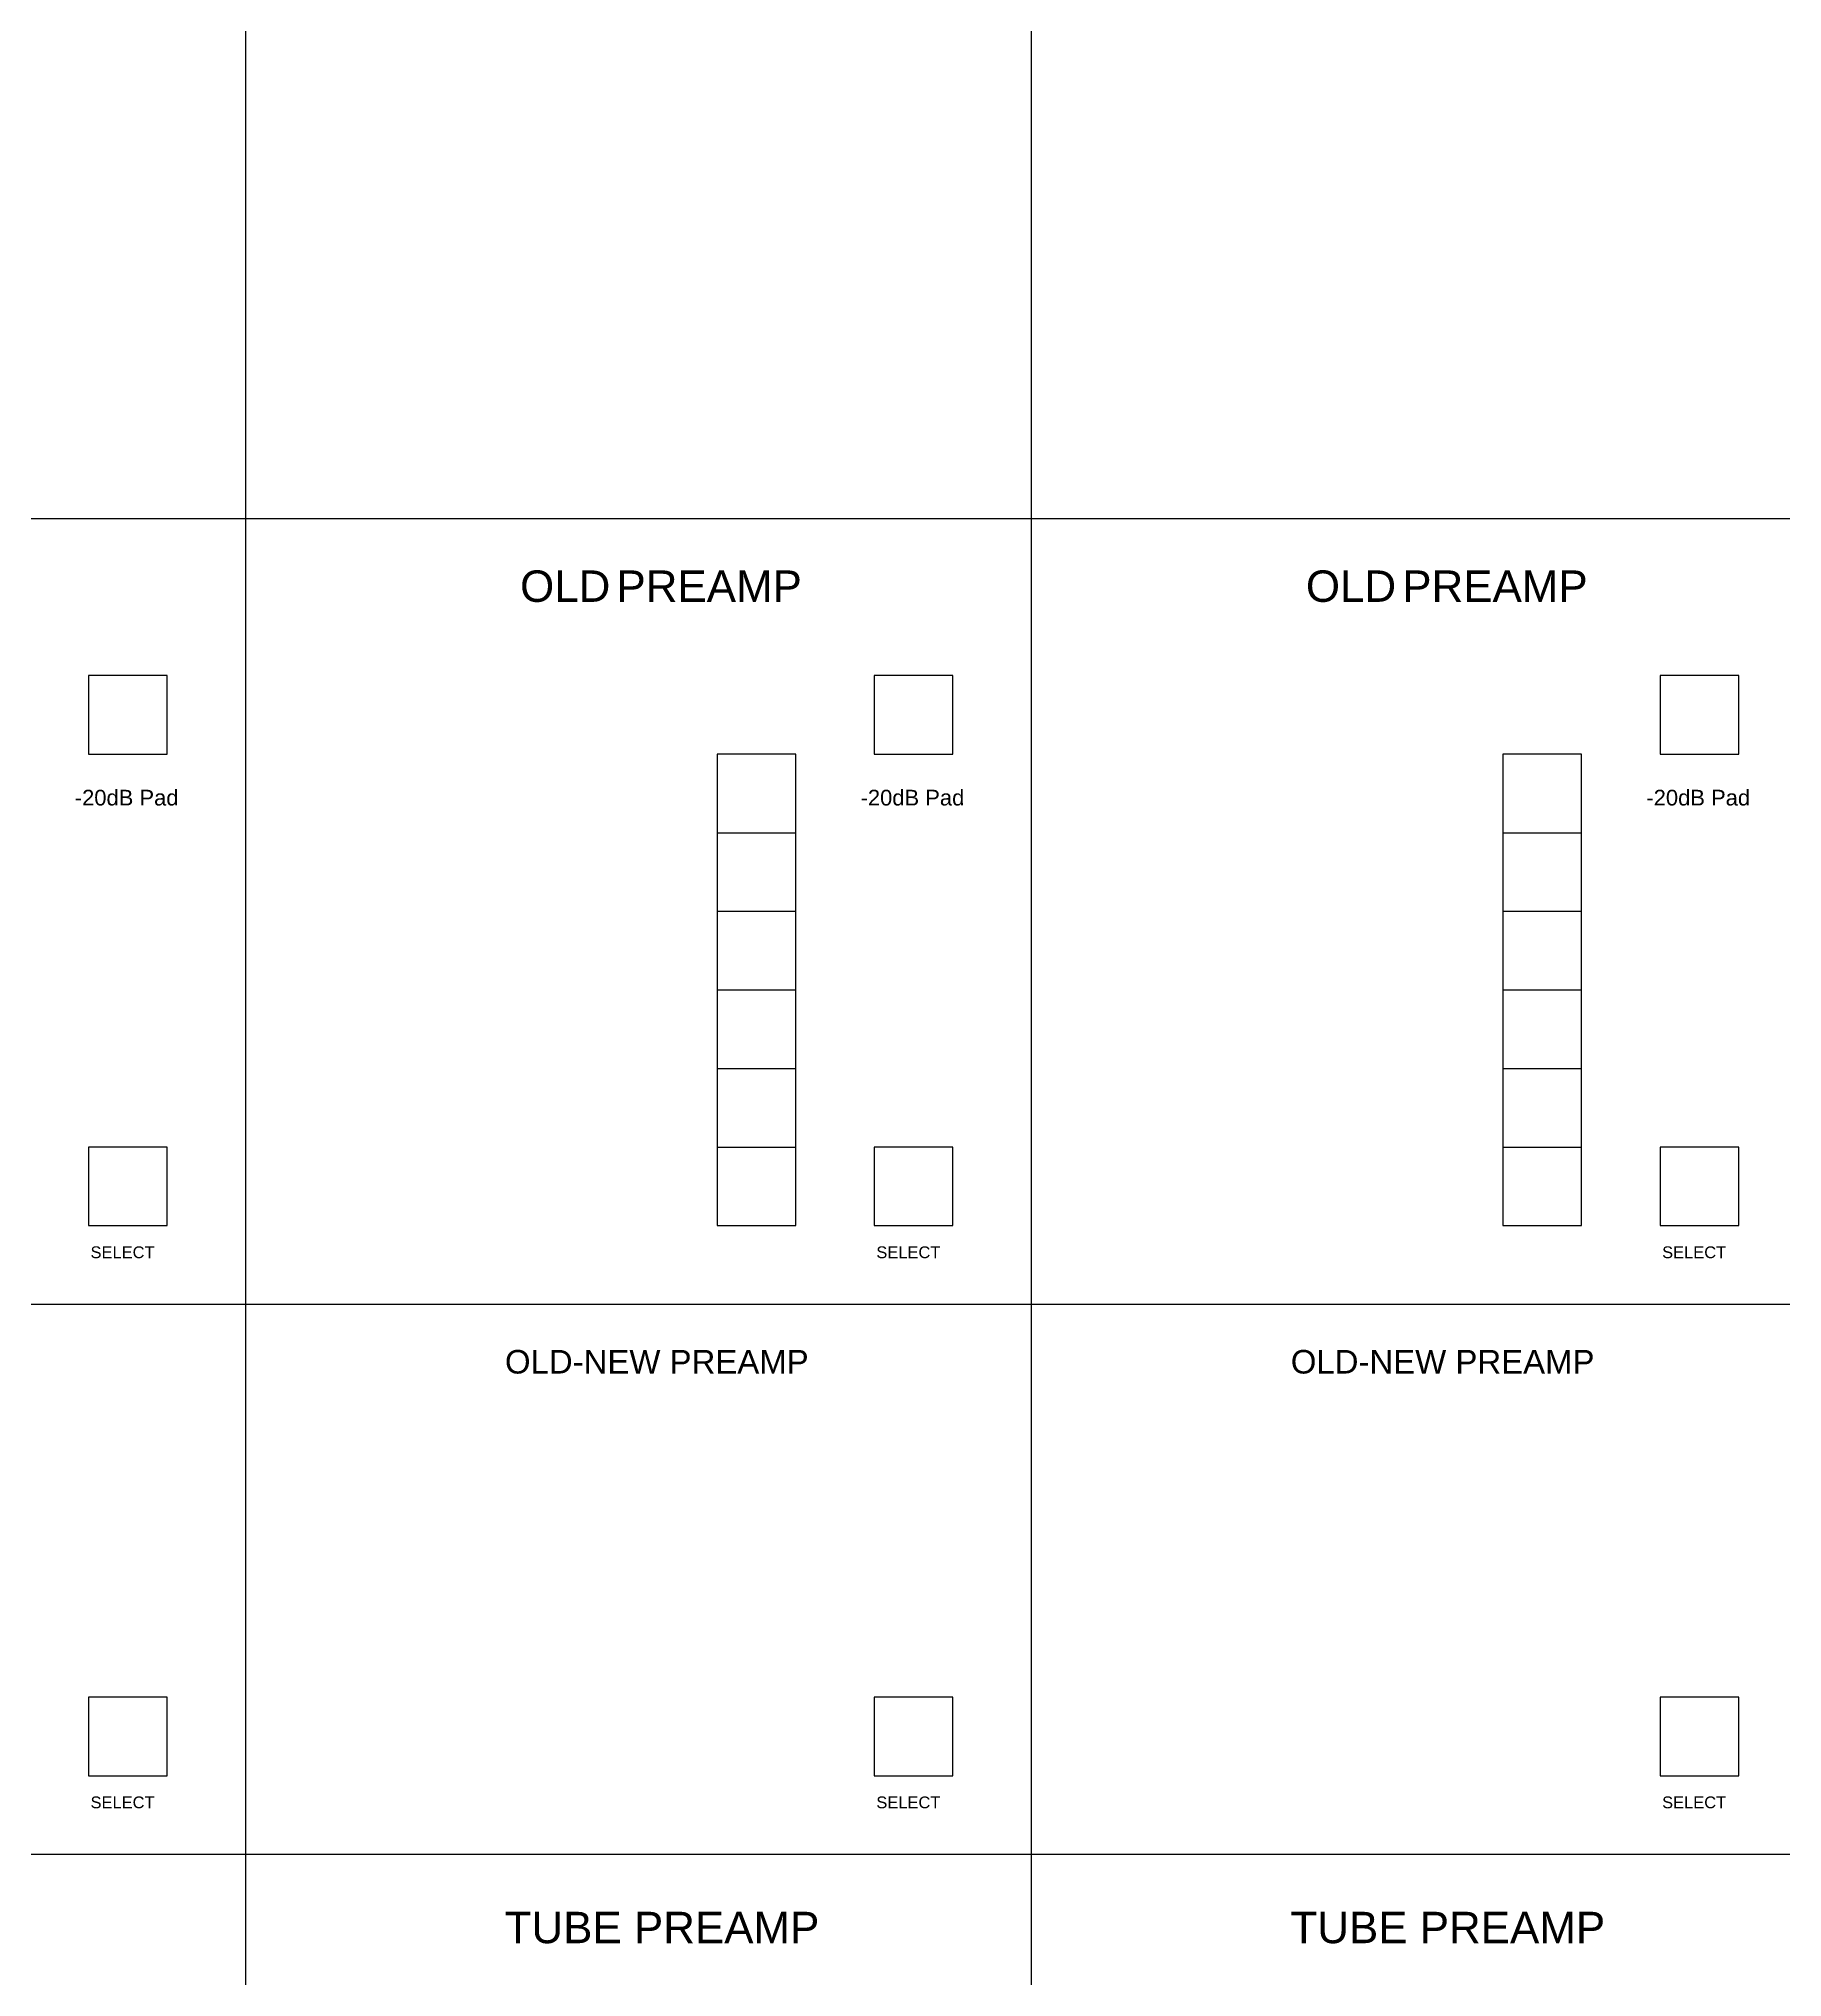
# Model space of a CAD drawing. Header units: inches. Extents: x 0 to 1600, y -1400 to 2600.
# Drawn here: x 1173.9 to 1395.8, y 1014.4 to 1261 of the extents above; entities that cross this region are included whole.
import ezdxf

# ---------------------------------------------------------------- set-up
doc = ezdxf.new("R2010")
doc.units = ezdxf.units.IN
doc.header["$MEASUREMENT"] = 0
doc.layers.get('0').update_dxf_attribs({"lineweight": 25, "true_color": 0xffffff})
doc.styles.add('textstyle209', font='')
doc.styles.add('textstyle210', font='')
doc.styles.add('textstyle212', font='')
doc.styles.add('textstyle224', font='')
doc.styles.add('textstyle227', font='')
doc.styles.add('textstyle65', font='')
doc.styles.add('textstyle68', font='')
doc.styles.add('textstyle848', font='')
doc.styles.add('textstyle849', font='')
doc.styles.add('textstyle851', font='')
doc.styles.add('textstyle864', font='')
doc.styles.add('textstyle865', font='')
doc.styles.add('textstyle867', font='')
doc.styles.add('textstyle895', font='')
doc.styles.add('textstyle898', font='')
doc.styles.get('textstyle209').set_extended_font_data('Liberation Sans')
doc.styles.get('textstyle210').set_extended_font_data('Liberation Sans')
doc.styles.get('textstyle212').set_extended_font_data('Liberation Sans')
doc.styles.get('textstyle224').set_extended_font_data('Liberation Sans')
doc.styles.get('textstyle227').set_extended_font_data('Liberation Sans')
doc.styles.get('textstyle65').set_extended_font_data('Liberation Sans')
doc.styles.get('textstyle68').set_extended_font_data('Liberation Sans')
doc.styles.get('textstyle848').set_extended_font_data('Liberation Sans')
doc.styles.get('textstyle849').set_extended_font_data('Liberation Sans')
doc.styles.get('textstyle851').set_extended_font_data('Liberation Sans')
doc.styles.get('textstyle864').set_extended_font_data('Liberation Sans')
doc.styles.get('textstyle865').set_extended_font_data('Liberation Sans')
doc.styles.get('textstyle867').set_extended_font_data('Liberation Sans')
doc.styles.get('textstyle895').set_extended_font_data('Liberation Sans')
doc.styles.get('textstyle898').set_extended_font_data('Liberation Sans')

msp = doc.modelspace()

# ---------------------------------------------------------------- linework, layer by layer
for p, q in [((1200.22, 1200), (1200.22, 1380)), ((1200.22, 1200), (1200.22, 1380)), ((1300.22, 1200), (1300.22, 1380)), ((1300.22, 1200), (1300.22, 1380)), ((1150.22, 1200), (1200.22, 1200)), ((1200.22, 1100), (1200.22, 1200)), ((1200.22, 1200), (1250.22, 1200)), ((1200.22, -1400), (1200.22, 1200)), ((1250.22, 1200), (1300.22, 1200)), ((1300.22, 1100), (1300.22, 1200)), ((1300.22, 1200), (1350.22, 1200)), ((1300.22, -1400), (1300.22, 1200)), ((1350.22, 1200), (1400.22, 1200)), ((1180.22, 1180), (1180.22, 1170)), ((1190.22, 1180), (1180.22, 1180)), ((1190.22, 1170), (1190.22, 1180)), ((1280.22, 1180), (1280.22, 1170)), ((1290.22, 1180), (1280.22, 1180)), ((1290.22, 1170), (1290.22, 1180)), ((1380.22, 1180), (1380.22, 1170)), ((1390.22, 1180), (1380.22, 1180)), ((1390.22, 1170), (1390.22, 1180)), ((1180.22, 1170), (1190.22, 1170)), ((1260.22, 1170), (1260.22, 1110)), ((1270.22, 1170), (1260.22, 1170)), ((1270.22, 1110), (1270.22, 1170)), ((1280.22, 1170), (1290.22, 1170)), ((1360.22, 1170), (1360.22, 1110)), ((1370.22, 1170), (1360.22, 1170)), ((1370.22, 1110), (1370.22, 1170)), ((1380.22, 1170), (1390.22, 1170)), ((1260.22, 1160), (1270.22, 1160)), ((1360.22, 1160), (1370.22, 1160)), ((1260.22, 1150), (1270.22, 1150)), ((1360.22, 1150), (1370.22, 1150)), ((1260.22, 1140), (1270.22, 1140)), ((1360.22, 1140), (1370.22, 1140)), ((1260.22, 1130), (1270.22, 1130)), ((1360.22, 1130), (1370.22, 1130)), ((1180.22, 1120), (1180.22, 1110)), ((1190.22, 1120), (1180.22, 1120)), ((1190.22, 1110), (1190.22, 1120)), ((1260.22, 1120), (1270.22, 1120)), ((1280.22, 1120), (1280.22, 1110)), ((1290.22, 1120), (1280.22, 1120)), ((1290.22, 1110), (1290.22, 1120)), ((1360.22, 1120), (1370.22, 1120)), ((1380.22, 1120), (1380.22, 1110)), ((1390.22, 1120), (1380.22, 1120)), ((1390.22, 1110), (1390.22, 1120)), ((1180.22, 1110), (1190.22, 1110)), ((1260.22, 1110), (1270.22, 1110)), ((1280.22, 1110), (1290.22, 1110)), ((1360.22, 1110), (1370.22, 1110)), ((1380.22, 1110), (1390.22, 1110)), ((1150.22, 1100), (1200.22, 1100)), ((1200.22, 1030), (1200.22, 1100)), ((1200.22, 1100), (1250.22, 1100)), ((1250.22, 1100), (1300.22, 1100)), ((1300.22, 1030), (1300.22, 1100)), ((1300.22, 1100), (1350.22, 1100)), ((1350.22, 1100), (1400.22, 1100)), ((1180.22, 1050), (1180.22, 1040)), ((1190.22, 1050), (1180.22, 1050)), ((1190.22, 1040), (1190.22, 1050)), ((1280.22, 1050), (1280.22, 1040)), ((1290.22, 1050), (1280.22, 1050)), ((1290.22, 1040), (1290.22, 1050)), ((1380.22, 1050), (1380.22, 1040)), ((1390.22, 1050), (1380.22, 1050)), ((1390.22, 1040), (1390.22, 1050)), ((1180.22, 1040), (1190.22, 1040)), ((1280.22, 1040), (1290.22, 1040)), ((1380.22, 1040), (1390.22, 1040)), ((1150.22, 1030), (1200.22, 1030)), ((1200.22, 1000), (1200.22, 1030)), ((1200.22, 1030), (1250.22, 1030)), ((1250.22, 1030), (1300.22, 1030)), ((1300.22, 1000), (1300.22, 1030)), ((1300.22, 1030), (1350.22, 1030)), ((1350.22, 1030), (1400.22, 1030))]:
    msp.add_line(p, q)

# ---------------------------------------------------------------- texts
at = {"char_height": 1, "attachment_point": 5}
for s, insert, style in [('\\C7;\\H4;OLD\\H2; \\H4;PREAMP', (1253.07, 1191.35), 'textstyle224'), ('\\C7;\\H4;OLD\\H2; \\H4;PREAMP', (1353.07, 1191.35), 'textstyle227'), ('\\C7;\\H2;-20dB Pad', (1185.07, 1164.45), 'textstyle210'), ('\\C7;\\H2;-20dB Pad', (1285.07, 1164.45), 'textstyle209'), ('\\C7;\\H2;-20dB Pad', (1385.07, 1164.45), 'textstyle212'), ('\\C7;\\H1.5;SELECT', (1184.55, 1106.6), 'textstyle865'), ('\\C7;\\H1.5;SELECT', (1284.55, 1106.6), 'textstyle864'), ('\\C7;\\H1.5;SELECT', (1384.55, 1106.6), 'textstyle867'), ('\\C7;\\H3;OLD-NEW PREAMP', (1252.54, 1092.66), 'textstyle65'), ('\\C7;\\H3;OLD-NEW PREAMP', (1352.54, 1092.66), 'textstyle68'), ('\\C7;\\H1.5;SELECT', (1184.55, 1036.6), 'textstyle849'), ('\\C7;\\H1.5;SELECT', (1284.55, 1036.6), 'textstyle848'), ('\\C7;\\H1.5;SELECT', (1384.55, 1036.6), 'textstyle851'), ('\\C7;\\H4;TUBE PREAMP', (1253.2, 1020.66), 'textstyle895'), ('\\C7;\\H4;TUBE PREAMP', (1353.2, 1020.66), 'textstyle898')]:
    msp.add_mtext(s, dxfattribs=dict(at, insert=insert, style=style))

doc.saveas('drawing.dxf')
